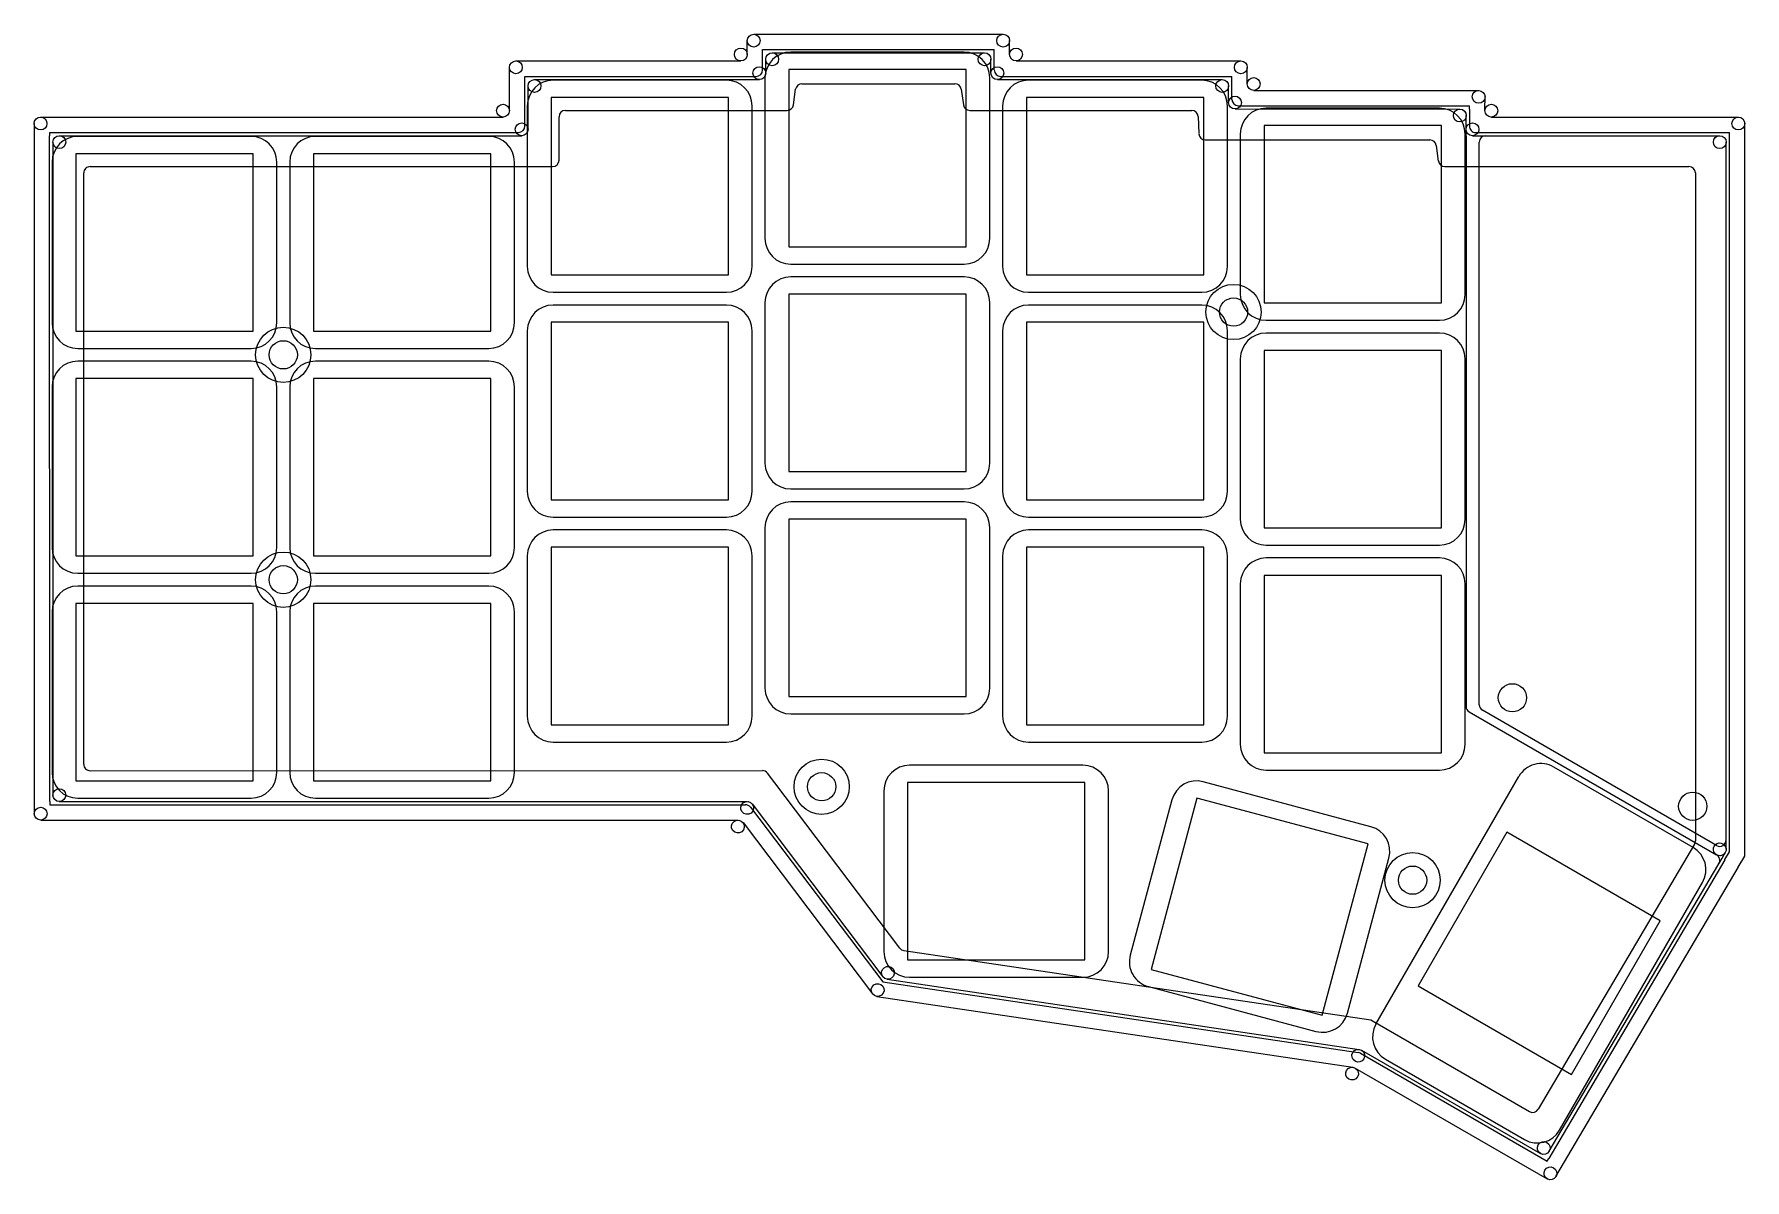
# Model space of a CAD drawing. Header units: millimetres. Extents: x 90 to 223, y -138 to -49.
import ezdxf

# ---------------------------------------------------------------- set-up
doc = ezdxf.new("R2010")
doc.units = ezdxf.units.MM

msp = doc.modelspace()

# ---------------------------------------------------------------- linework, layer by layer
for p, q in [((145.87, -48.8), (165.29, -48.8)), ((145.37, -50.38), (145.37, -49.3)), ((146.56, -51.58), (146.56, -50)), ((146.56, -50), (164.59, -50)), ((147.31, -50.25), (163.84, -50.25)), ((162.25, -50.19), (148.75, -50.19)), ((164.59, -51.58), (164.59, -50)), ((165.79, -50.38), (165.79, -49.3)), ((126.86, -54.75), (126.86, -51.38)), ((127.36, -50.88), (144.87, -50.88)), ((146.81, -51.83), (146.81, -50.75)), ((162.4, -51.54), (148.6, -51.54)), ((148.6, -51.54), (148.6, -65.34)), ((162.4, -65.34), (162.4, -51.54)), ((164.34, -51.83), (164.34, -50.75)), ((166.29, -50.88), (183.79, -50.88)), ((184.29, -52.67), (184.29, -51.38)), ((128.06, -55.95), (128.06, -52.08)), ((128.06, -52.08), (146.06, -52.08)), ((128.31, -56.2), (128.31, -52.83)), ((128.81, -52.33), (146.31, -52.33)), ((143.75, -52.38), (130.25, -52.38)), ((146.75, -52.19), (146.75, -64.69)), ((148.97, -54.3), (149.13, -53.08)), ((149.63, -52.65), (161.53, -52.65)), ((162.02, -53.08), (162.19, -54.3)), ((164.25, -64.69), (164.25, -52.19)), ((164.84, -52.33), (182.34, -52.33)), ((165.09, -52.08), (183.09, -52.08)), ((180.75, -52.38), (167.25, -52.38)), ((182.84, -54.12), (182.84, -52.83)), ((183.09, -53.87), (183.09, -52.08)), ((184.79, -53.17), (202.3, -53.18)), ((128.25, -54.38), (128.25, -66.88)), ((143.9, -53.73), (130.1, -53.73)), ((130.1, -53.73), (130.1, -67.53)), ((143.9, -67.53), (143.9, -53.73)), ((145.75, -66.88), (145.75, -54.38)), ((165.25, -54.38), (165.25, -66.88)), ((180.9, -53.73), (167.1, -53.73)), ((167.1, -53.73), (167.1, -67.53)), ((180.9, -67.53), (180.9, -53.73)), ((182.75, -66.88), (182.75, -54.38)), ((183.59, -54.37), (201.6, -54.38)), ((199.25, -54.56), (185.75, -54.56)), ((201.59, -54.63), (201.6, -54.38)), ((202.79, -54.64), (202.8, -53.68)), ((89.86, -55.75), (89.86, -56.7)), ((90.36, -55.25), (126.36, -55.25)), ((130.72, -58.6), (130.72, -55.23)), ((131.22, -54.73), (148.47, -54.73)), ((162.69, -54.73), (179.97, -54.73)), ((180.47, -55.21), (180.52, -56.54)), ((183.34, -54.62), (200.84, -54.63)), ((199.4, -55.91), (185.6, -55.91)), ((185.6, -55.91), (185.6, -69.71)), ((199.4, -69.71), (199.4, -55.91)), ((201.32, -56.7), (201.34, -55.13)), ((201.59, -54.63), (201.58, -55.95)), ((202.79, -54.75), (202.79, -54.64)), ((203.29, -55.25), (222.52, -55.25)), ((223.02, -112.75), (223.02, -55.75)), ((89.86, -56.7), (89.87, -108.51)), ((91.06, -56.45), (91.06, -56.7)), ((91.06, -56.45), (127.56, -56.45)), ((91.07, -108.51), (91.06, -56.7)), ((91.32, -57.2), (91.32, -108.01)), ((91.82, -56.7), (127.81, -56.7)), ((106.75, -56.75), (93.25, -56.75)), ((125.25, -56.75), (111.75, -56.75)), ((181.02, -57.02), (198.5, -57.03)), ((183.75, -56.56), (183.75, -69.06)), ((201.25, -69.06), (201.25, -56.56)), ((201.32, -56.71), (201.32, -101.11)), ((201.82, -56.7), (221.07, -56.7)), ((202.08, -56.45), (221.82, -56.45)), ((202.35, -100.98), (202.35, -57.2)), ((221.57, -112.23), (221.57, -57.2)), ((221.82, -112.43), (221.82, -56.45)), ((106.9, -58.1), (93.1, -58.1)), ((93.1, -58.1), (93.1, -71.9)), ((106.9, -71.9), (106.9, -58.1)), ((125.4, -58.1), (111.6, -58.1)), ((111.6, -58.1), (111.6, -71.9)), ((125.4, -71.9), (125.4, -58.1)), ((199, -57.46), (199.16, -58.67)), ((91.25, -58.75), (91.25, -71.25)), ((93.72, -105.61), (93.72, -59.6)), ((94.22, -59.1), (130.22, -59.1)), ((108.75, -71.25), (108.75, -58.75)), ((109.75, -58.75), (109.75, -71.25)), ((127.25, -71.25), (127.25, -58.75)), ((199.66, -59.1), (218.67, -59.1)), ((219.17, -59.6), (219.17, -111.58)), ((148.6, -65.34), (162.4, -65.34)), ((130.1, -67.53), (143.9, -67.53)), ((148.75, -66.69), (162.25, -66.69)), ((162.25, -67.69), (148.75, -67.69)), ((167.1, -67.53), (180.9, -67.53)), ((130.25, -68.88), (143.75, -68.88)), ((162.4, -69.04), (148.6, -69.04)), ((148.6, -69.04), (148.6, -82.84)), ((162.4, -82.84), (162.4, -69.04)), ((167.25, -68.88), (180.75, -68.88)), ((143.75, -69.88), (130.25, -69.88)), ((146.75, -69.69), (146.75, -82.19)), ((164.25, -82.19), (164.25, -69.69)), ((180.75, -69.88), (167.25, -69.88)), ((185.6, -69.71), (199.4, -69.71)), ((93.1, -71.9), (106.9, -71.9)), ((111.6, -71.9), (125.4, -71.9)), ((128.25, -71.88), (128.25, -84.38)), ((143.9, -71.22), (130.1, -71.22)), ((130.1, -71.22), (130.1, -85.03)), ((143.9, -85.03), (143.9, -71.22)), ((145.75, -84.38), (145.75, -71.88)), ((165.25, -71.88), (165.25, -84.38)), ((180.9, -71.22), (167.1, -71.22)), ((167.1, -71.22), (167.1, -85.03)), ((180.9, -85.03), (180.9, -71.22)), ((182.75, -84.38), (182.75, -71.88)), ((185.75, -71.06), (199.25, -71.06)), ((199.25, -72.06), (185.75, -72.06)), ((93.25, -73.25), (106.75, -73.25)), ((106.75, -74.25), (93.25, -74.25)), ((111.75, -73.25), (125.25, -73.25)), ((125.25, -74.25), (111.75, -74.25)), ((183.75, -74.06), (183.75, -86.56)), ((199.4, -73.41), (185.6, -73.41)), ((185.6, -73.41), (185.6, -87.21)), ((199.4, -87.21), (199.4, -73.41)), ((201.25, -86.56), (201.25, -74.06)), ((106.9, -75.6), (93.1, -75.6)), ((93.1, -75.6), (93.1, -89.4)), ((106.9, -89.4), (106.9, -75.6)), ((125.4, -75.6), (111.6, -75.6)), ((111.6, -75.6), (111.6, -89.4)), ((125.4, -89.4), (125.4, -75.6)), ((91.25, -76.25), (91.25, -88.75)), ((108.75, -88.75), (108.75, -76.25)), ((109.75, -76.25), (109.75, -88.75)), ((127.25, -88.75), (127.25, -76.25)), ((148.6, -82.84), (162.4, -82.84)), ((130.1, -85.03), (143.9, -85.03)), ((148.75, -84.19), (162.25, -84.19)), ((162.25, -85.19), (148.75, -85.19)), ((167.1, -85.03), (180.9, -85.03)), ((130.25, -86.38), (143.75, -86.38)), ((162.4, -86.54), (148.6, -86.54)), ((148.6, -86.54), (148.6, -100.34)), ((162.4, -100.34), (162.4, -86.54)), ((167.25, -86.38), (180.75, -86.38)), ((143.75, -87.38), (130.25, -87.38)), ((146.75, -87.19), (146.75, -99.69)), ((164.25, -99.69), (164.25, -87.19)), ((180.75, -87.38), (167.25, -87.38)), ((185.6, -87.21), (199.4, -87.21)), ((143.9, -88.72), (130.1, -88.72)), ((130.1, -88.72), (130.1, -102.53)), ((143.9, -102.53), (143.9, -88.72)), ((180.9, -88.72), (167.1, -88.72)), ((167.1, -88.72), (167.1, -102.53)), ((180.9, -102.53), (180.9, -88.72)), ((185.75, -88.56), (199.25, -88.56)), ((93.1, -89.4), (106.9, -89.4)), ((111.6, -89.4), (125.4, -89.4)), ((128.25, -89.38), (128.25, -101.88)), ((145.75, -101.88), (145.75, -89.38)), ((165.25, -89.38), (165.25, -101.88)), ((182.75, -101.88), (182.75, -89.38)), ((199.25, -89.56), (185.75, -89.56)), ((93.25, -90.75), (106.75, -90.75)), ((106.75, -91.75), (93.25, -91.75)), ((111.75, -90.75), (125.25, -90.75)), ((125.25, -91.75), (111.75, -91.75)), ((183.75, -91.56), (183.75, -104.06)), ((199.4, -90.91), (185.6, -90.91)), ((185.6, -90.91), (185.6, -104.71)), ((199.4, -104.71), (199.4, -90.91)), ((201.25, -104.06), (201.25, -91.56)), ((106.9, -93.1), (93.1, -93.1)), ((93.1, -93.1), (93.1, -106.9)), ((106.9, -106.9), (106.9, -93.1)), ((125.4, -93.1), (111.6, -93.1)), ((111.6, -93.1), (111.6, -106.9)), ((125.4, -106.9), (125.4, -93.1)), ((91.25, -93.75), (91.25, -106.25)), ((108.75, -106.25), (108.75, -93.75)), ((109.75, -93.75), (109.75, -106.25)), ((127.25, -106.25), (127.25, -93.75)), ((148.6, -100.34), (162.4, -100.34)), ((130.1, -102.53), (143.9, -102.53)), ((148.75, -101.69), (162.25, -101.69)), ((167.1, -102.53), (180.9, -102.53)), ((201.57, -101.54), (220.82, -112.66)), ((220.82, -111.93), (202.6, -101.41)), ((130.25, -103.88), (143.75, -103.88)), ((167.25, -103.88), (180.75, -103.88)), ((185.6, -104.71), (199.4, -104.71)), ((94.22, -106.11), (146.55, -106.1)), ((147.52, -107.06), (146.95, -106.3)), ((171.5, -105.69), (158, -105.69)), ((185.75, -106.06), (199.25, -106.06)), ((218.99, -112.08), (208.16, -105.83)), ((93.1, -106.9), (106.9, -106.9)), ((111.6, -106.9), (125.4, -106.9)), ((157.24, -119.91), (147.52, -107.06)), ((156, -107.69), (156, -120.19)), ((171.65, -107.04), (157.85, -107.04)), ((157.85, -107.04), (157.85, -120.84)), ((171.65, -120.84), (171.65, -107.04)), ((173.5, -120.19), (173.5, -107.69)), ((193.91, -110.47), (180.87, -106.97)), ((194.31, -125.83), (205.43, -106.56)), ((89.87, -108.51), (89.87, -109.46)), ((91.07, -108.51), (91.07, -108.76)), ((91.07, -108.76), (145.23, -108.76)), ((91.82, -108.51), (145.36, -108.51)), ((93.25, -108.25), (106.75, -108.25)), ((111.75, -108.25), (125.25, -108.25)), ((145.63, -108.95), (155.91, -122.53)), ((145.76, -108.7), (155.92, -122.14)), ((178.42, -108.39), (175.18, -120.46)), ((180.37, -108.24), (176.8, -121.57)), ((193.7, -111.81), (180.37, -108.24)), ((90.37, -109.96), (144.64, -109.96)), ((145.04, -110.15), (155.12, -123.48)), ((190.13, -125.14), (193.7, -111.81)), ((204.49, -110.9), (197.59, -122.85)), ((216.44, -117.8), (204.49, -110.9)), ((219.1, -111.84), (206.94, -132.46)), ((192.08, -124.99), (195.32, -112.92)), ((221.47, -113.04), (207.76, -136.28)), ((207.8, -135.72), (221.25, -112.91)), ((221.25, -112.91), (221.5, -112.48)), ((221.47, -113.03), (221.82, -112.43)), ((221.47, -113.04), (221.47, -113.03)), ((222.51, -113.63), (223.02, -112.75)), ((208.32, -137.7), (222.51, -113.64)), ((222.51, -113.64), (222.51, -113.63)), ((208.6, -134.08), (219.72, -114.81)), ((209.54, -129.75), (216.44, -117.8)), ((157.57, -120.1), (193.91, -125.5)), ((157.85, -120.84), (171.65, -120.84)), ((156.25, -122.33), (193.01, -127.8)), ((158, -122.19), (171.5, -122.19)), ((176.8, -121.57), (190.13, -125.14)), ((155.45, -123.68), (192.52, -129.19)), ((155.91, -122.53), (192.92, -128.04)), ((176.59, -122.91), (189.63, -126.4)), ((197.59, -122.85), (209.54, -129.75)), ((193.91, -125.5), (206.26, -132.64)), ((193.1, -128.1), (207.64, -136.49)), ((193.18, -127.86), (207.12, -135.9)), ((195.04, -128.56), (205.86, -134.81)), ((192.7, -129.25), (207.64, -137.88)), ((207.64, -136.49), (207.76, -136.28))]:
    msp.add_line(p, q)
for centre, radius in [((183.22, -70.42), 2.15), ((183.22, -70.42), 1.1), ((109.25, -73.75), 2.15), ((109.25, -73.75), 1.1), ((109.25, -91.25), 2.15), ((109.25, -91.25), 1.1), ((204.93, -100.44), 1.1), ((151.16, -107.36), 2.15), ((151.16, -107.36), 1.1), ((218.97, -108.88), 1.1), ((197.16, -114.63), 2.15), ((197.16, -114.63), 1.1)]:
    msp.add_circle(centre, radius)
for centre, radius, start, end in [((145.87, -49.3), 0.5, 90, 450), ((165.29, -49.3), 0.5, 0, 360), ((144.87, -50.38), 0.5, 270, 630), ((148.75, -52.19), 2, 90, 180), ((147.31, -50.75), 0.5, 90, 450), ((162.25, -52.19), 2, 0, 90), ((163.84, -50.75), 0.5, 0, 360), ((166.29, -50.38), 0.5, 180, 540), ((127.36, -51.38), 0.5, 90, 450), ((146.31, -51.83), 0.5, 270, 630), ((146.06, -51.58), 0.5, 270, 0), ((164.84, -51.83), 0.5, 180, 540), ((165.09, -51.58), 0.5, 180, 270), ((183.79, -51.38), 0.5, 0, 360), ((130.25, -54.38), 2, 90, 180), ((128.81, -52.83), 0.5, 90, 450), ((143.75, -54.38), 2, 0, 90), ((149.63, -53.15), 0.5, 90, 172.2173), ((161.53, -53.15), 0.5, 7.7827, 90), ((167.25, -54.38), 2, 90, 180), ((180.75, -54.38), 2, 0, 90), ((182.34, -52.83), 0.5, 0, 360), ((184.79, -52.67), 0.5, 180, 540), ((148.47, -54.23), 0.5, 270, 352.2173), ((162.69, -54.23), 0.5, 187.7827, 270), ((183.34, -54.12), 0.5, 180, 540), ((183.59, -53.87), 0.5, 180, 269.9861), ((185.75, -56.56), 2, 90, 180), ((199.25, -56.56), 2, 0, 90), ((203.29, -54.75), 0.5, 179.3097, 539.3097), ((202.3, -53.68), 0.5, 359.3097, 719.3097), ((90.36, -55.75), 0.5, 90.0015, 450.0015), ((126.36, -54.75), 0.5, 270.0015, 630.0015), ((131.22, -55.23), 0.5, 90, 180), ((179.97, -55.23), 0.5, 2.4955, 90), ((201.82, -56.2), 0.5, 179.3097, 539.3097), ((200.84, -55.13), 0.5, 359.3097, 719.3097), ((222.52, -55.75), 0.5, 0, 360), ((93.25, -58.75), 2, 90, 180), ((91.82, -57.2), 0.5, 90.0015, 450.0015), ((106.75, -58.75), 2, 0, 90), ((111.75, -58.75), 2, 90, 180), ((125.25, -58.75), 2, 0, 90), ((127.56, -55.95), 0.5, 270.0015, 0), ((127.81, -56.2), 0.5, 270.0015, 630.0015), ((181.02, -56.52), 0.5, 182.4955, 269.9861), ((198.5, -57.53), 0.5, 7.7686, 89.9861), ((201.82, -56.71), 0.5, 179.3097, 180), ((202.08, -55.95), 0.5, 179.3097, 270), ((202.85, -57.2), 0.5, 90, 180), ((221.07, -57.2), 0.5, 0, 360), ((94.22, -59.6), 0.5, 90.0015, 180.0022), ((130.22, -58.6), 0.5, 270.0015, 0), ((199.66, -58.6), 0.5, 187.7686, 270), ((218.67, -59.6), 0.5, 0, 90), ((148.75, -64.69), 2, 180, 270), ((162.25, -64.69), 2, 270, 0), ((130.25, -66.88), 2, 180, 270), ((143.75, -66.88), 2, 270, 0), ((148.75, -69.69), 2, 90, 180), ((162.25, -69.69), 2, 0, 90), ((167.25, -66.88), 2, 180, 270), ((180.75, -66.88), 2, 270, 0), ((185.75, -69.06), 2, 180, 270), ((199.25, -69.06), 2, 270, 0), ((130.25, -71.88), 2, 90, 180), ((143.75, -71.88), 2, 0, 90), ((167.25, -71.88), 2, 90, 180), ((180.75, -71.88), 2, 0, 90), ((93.25, -71.25), 2, 180, 270), ((106.75, -71.25), 2, 270, 0), ((111.75, -71.25), 2, 180, 270), ((125.25, -71.25), 2, 270, 0), ((185.75, -74.06), 2, 90, 180), ((199.25, -74.06), 2, 0, 90), ((93.25, -76.25), 2, 90, 180), ((106.75, -76.25), 2, 0, 90), ((111.75, -76.25), 2, 90, 180), ((125.25, -76.25), 2, 0, 90), ((148.75, -82.19), 2, 180, 270), ((162.25, -82.19), 2, 270, 0), ((130.25, -84.38), 2, 180, 270), ((143.75, -84.38), 2, 270, 0), ((148.75, -87.19), 2, 90, 180), ((162.25, -87.19), 2, 0, 90), ((167.25, -84.38), 2, 180, 270), ((180.75, -84.38), 2, 270, 0), ((130.25, -89.38), 2, 90, 180), ((143.75, -89.38), 2, 0, 90), ((167.25, -89.38), 2, 90, 180), ((180.75, -89.38), 2, 0, 90), ((185.75, -86.56), 2, 180, 270), ((199.25, -86.56), 2, 270, 0), ((93.25, -88.75), 2, 180, 270), ((106.75, -88.75), 2, 270, 0), ((111.75, -88.75), 2, 180, 270), ((125.25, -88.75), 2, 270, 0), ((185.75, -91.56), 2, 90, 180), ((199.25, -91.56), 2, 0, 90), ((93.25, -93.75), 2, 90, 180), ((106.75, -93.75), 2, 0, 90), ((111.75, -93.75), 2, 90, 180), ((125.25, -93.75), 2, 0, 90), ((148.75, -99.69), 2, 180, 270), ((162.25, -99.69), 2, 270, 0), ((201.82, -101.11), 0.5, 180, 240), ((202.85, -100.98), 0.5, 180, 240), ((130.25, -101.88), 2, 180, 270), ((143.75, -101.88), 2, 270, 0), ((167.25, -101.88), 2, 180, 270), ((180.75, -101.88), 2, 270, 0), ((185.75, -104.06), 2, 180, 270), ((199.25, -104.06), 2, 270, 0), ((93.25, -106.25), 2, 180, 270), ((94.22, -105.61), 0.5, 180.0022, 270.0079), ((106.75, -106.25), 2, 270, 0), ((111.75, -106.25), 2, 180, 270), ((125.25, -106.25), 2, 270, 0), ((146.55, -106.6), 0.5, 37.1117, 90.0079), ((158, -107.69), 2, 90, 180), ((171.5, -107.69), 2, 0, 90), ((207.16, -107.56), 2, 60, 150), ((91.82, -108.01), 0.5, 180.0022, 540.0022), ((180.35, -108.9), 2, 75, 165), ((90.37, -109.46), 0.5, 180.0022, 540.0022), ((145.36, -109.01), 0.5, 37.1117, 397.1117), ((145.23, -109.26), 0.5, 37.1117, 90.0079), ((144.64, -110.46), 0.5, 37.1117, 397.1117), ((193.39, -112.4), 2, 345, 75), ((218.67, -111.58), 0.5, 329.4736, 0), ((221.07, -112.23), 0.5, 330, 690), ((221.07, -111.5), 0.5, 240, 0), ((217.99, -113.81), 2, 330, 60), ((220.57, -113.09), 0.5, 329.4736, 60), ((158, -120.19), 2, 180, 270), ((157.64, -119.61), 0.5, 217.1117, 261.5423), ((171.5, -120.19), 2, 270, 0), ((177.11, -120.98), 2, 165, 255), ((156.32, -121.84), 0.5, 217.1117, 577.1117), ((155.52, -123.18), 0.5, 217.1117, 577.1117), ((190.15, -124.47), 2, 255, 345), ((196.04, -126.83), 2, 150, 240), ((192.93, -128.29), 0.5, 60, 420), ((192.85, -128.53), 0.5, 60, 81.5423), ((192.45, -129.68), 0.5, 60, 420), ((206.51, -132.2), 0.5, 240, 329.4736), ((206.86, -133.08), 2, 240, 330), ((207.37, -135.47), 0.5, 240, 600), ((207.89, -137.44), 0.5, 240, 600)]:
    msp.add_arc(centre, radius, start, end)

doc.saveas('drawing.dxf')
